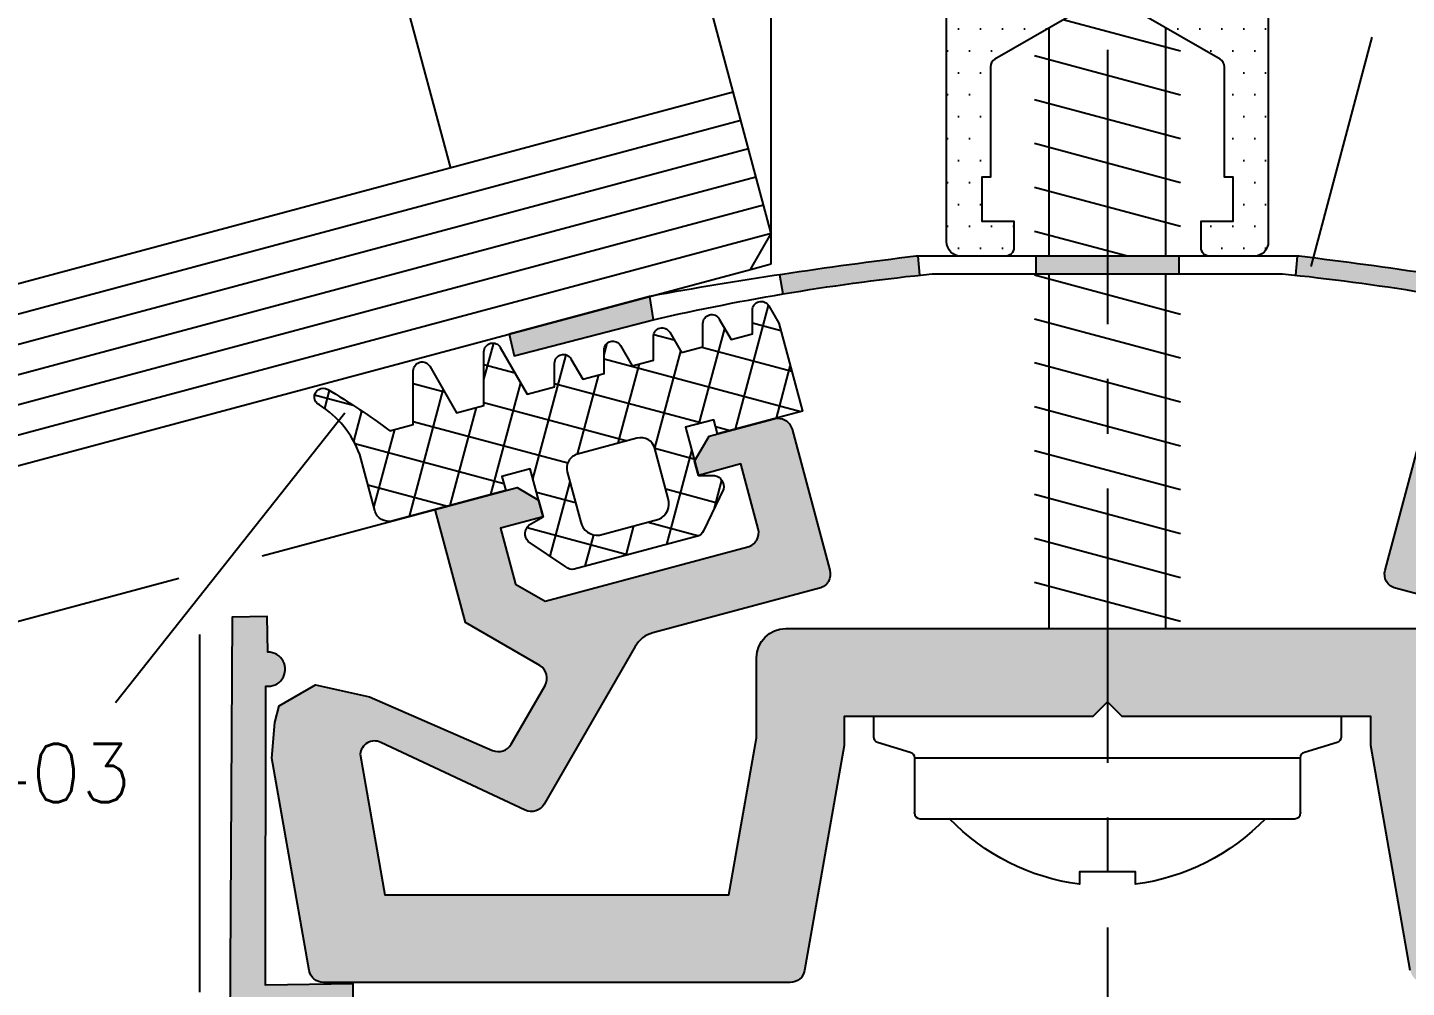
# Model space of a CAD drawing. Extents: x 0 to 4131, y -1600 to 527.
# Drawn here: x 973.3 to 1020.44, y 62.48 to 95.29 of the extents above; entities that cross this region are included whole.
import ezdxf

# ---------------------------------------------------------------- set-up
doc = ezdxf.new("R2010")
doc.units = 0
doc.header["$LTSCALE"] = 7.5
doc.header["$MEASUREMENT"] = 0
doc.linetypes.add('CENTER', pattern=[2, 1.25, -0.25, 0.25, -0.25])
doc.layers.get('DEFPOINTS').update_dxf_attribs({"linetype": 'CONTINUOUS'})
for name, color, linetype in [('ASSI', 1, 'CENTER'), ('FILL', 8, 'CONTINUOUS'), ('FINE', 7, 'CONTINUOUS'), ('GOMMA', 3, 'CONTINUOUS'), ('GROSSA', 4, 'CONTINUOUS'), ('QUOTE', 254, 'CONTINUOUS'), ('TESTO', 2, 'CONTINUOUS'), ('TRATTEGGI', 140, 'CONTINUOUS'), ('VETRO', 6, 'CONTINUOUS'), ('VITERIA', 40, 'CONTINUOUS')]:
    doc.layers.add(name, color=color, linetype=linetype)
doc.styles.get("Standard").update_dxf_attribs({"font": 'romans.shx'})
doc.dimstyles.new('SCALA_1-1$2', dxfattribs={"dimtxt": 2, "dimasz": 2.5, "dimexe": 1.5, "dimexo": 1.5, "dimgap": 1, "dimtad": 3, "dimdec": 0, "dimdsep": 46, "dimtxsty": 'Standard', "dimcen": 0, "dimclrt": 2, "dimaunit": 1, "dimadec": 0, "dimazin": 0, "dimtfac": 0.7, "dimtdec": 4, "dimtmove": 0, "dimatfit": 3, "dimfxl": 1, "dimtolj": 2, "dimarcsym": 0})

# ---------------------------------------------------------------- blocks, each defined once
blk = doc.blocks.new('*D94')
at = {"layer": 'DEFPOINTS', "color": 0, "transparency": 16777216}
for p in [(1033.205631989439, 78.8156762350797), (978.4696454186642, 76.46879658230766), (954.5293178661005, 70.05400514806142), (1065.904633645398, 70.05400514806146), (978.3303989548104, 16.59448348700123)]:
    blk.add_point(p, dxfattribs=at)
at = {"layer": 'QUOTE', "color": 0, "lineweight": -2, "transparency": 16777216}
for p, q in [((953.0804291266669, 69.66577658040762), (935.8889172494534, 65.05932485623799)), ((1067.353522384831, 69.66577658040767), (1084.545034262044, 65.05932485623826))]:
    blk.add_line(p, q, dxfattribs=at)
blk.add_arc((1010.216975755749, 84.97546810797391), 75.45006850769482, 196.8985536395465, 343.1014463604538, dxfattribs=at)
at = {"layer": 'QUOTE', "color": 0, "transparency": 16777216}
for points in [[(937.6241444048096, 62.92929580746767), (938.4253988525189, 63.15828435406009), (937.337805988887, 65.44755342389179)], [(1082.008552658979, 63.15828435406035), (1082.809807106688, 62.92929580746794), (1083.09614552261, 65.44755342389205)]]:
    blk.add_solid(points, dxfattribs=at)
at = {"layer": 'QUOTE', "color": 2, "transparency": 16777216, "insert": (1010.216975755749, 11.52539960027909), "char_height": 2, "attachment_point": 5}
blk.add_mtext('\\A2;150°', dxfattribs=at)

msp = doc.modelspace()

# ---------------------------------------------------------------- hatches: boundary and pattern name
at = {"layer": 'FILL'}
h = msp.add_hatch(dxfattribs=at)
h.set_pattern_fill('DOTS', color=2, scale=12, style=0)
h.set_pattern_definition([(0, (920, 0), (0.375, 0.75), [0, -0.75])])
edge = h.paths.add_edge_path()
edge.add_line((1004.716975755749, 87.9742948392539), (1004.716975755749, 114.1742948392537))
edge.add_arc((1005.016975755749, 114.1742948392536), 0.3000000000000682, 89.99999999997829, 179.9999999999783, ccw=False)
edge.add_line((1005.016975755749, 114.4742948392537), (1006.716975755749, 114.4742948392539))
edge.add_arc((1006.716975755749, 114.7742948392539), 0.2999999999999545, 270, 360)
edge.add_line((1007.016975755749, 114.7742948392539), (1007.016975755749, 115.6742948392537))
edge.add_line((1007.016975755749, 115.6742948392537), (1006.439330042218, 115.8290745417056))
edge.add_arc((1006.516975755749, 116.1188522895923), 0.3000000000000443, 130.0000000000059, 255.0000000000078, ccw=False)
edge.add_line((1006.324139472843, 116.348665622528), (1008.216975755749, 117.9369438493935))
edge.add_line((1008.216975755749, 117.9369438493935), (1008.216975755749, 121.8343763154213))
edge.add_line((1008.216975755749, 121.8343763154213), (1009.350950351964, 123.7984779305589))
edge.add_arc((1010.216975755749, 123.298477930559), 1.000000000000089, 30.000000000006025, 150.0000000000086, ccw=False)
edge.add_line((1011.083001159534, 123.7984779305592), (1012.216975755749, 121.8343763154213))
edge.add_line((1012.216975755749, 121.8343763154213), (1012.216975755749, 117.9369438493935))
edge.add_line((1012.216975755749, 117.9369438493935), (1014.109812038655, 116.348665622528))
edge.add_arc((1013.916975755749, 116.1188522895923), 0.3000000000000235, -75.00000000000779, 49.99999999999409, ccw=False)
edge.add_line((1013.99462146928, 115.8290745417056), (1013.416975755749, 115.6742948392537))
edge.add_line((1013.416975755749, 115.6742948392537), (1013.416975755749, 114.7742948392539))
edge.add_arc((1013.716975755749, 114.7742948392539), 0.2999999999999545, 180, 270)
edge.add_line((1013.716975755749, 114.4742948392539), (1015.416975755749, 114.4742948392537))
edge.add_arc((1015.416975755749, 114.1742948392537), 0.2999999999999545, 0, 90, ccw=False)
edge.add_line((1015.716975755749, 114.1742948392537), (1015.716975755749, 87.9742948392539))
edge.add_arc((1015.216975755749, 87.97429483925389), 0.5, -90, 1.5916157281026244e-12, ccw=False)
edge.add_line((1015.216975755749, 87.4742948392539), (1013.716975755749, 87.4742948392539))
edge.add_arc((1013.716975755749, 87.77429483925384), 0.2999999999999403, 179.9999999999973, 270, ccw=False)
edge.add_line((1013.416975755749, 87.77429483925386), (1013.416975755749, 88.67429483925372))
edge.add_line((1013.416975755749, 88.67429483925372), (1014.516975755749, 88.67429483925372))
edge.add_line((1014.516975755749, 88.67429483925372), (1014.516975755749, 90.17429483925372))
edge.add_line((1014.516975755749, 90.17429483925372), (1014.216975755749, 90.17429483925372))
edge.add_line((1014.216975755749, 90.17429483925372), (1014.216975755749, 93.95467959698323))
edge.add_arc((1013.916975755749, 93.95467959698321), 0.3000000000001251, 2.71407332818107e-12, 60.00000000000713)
edge.add_line((1014.066975755749, 94.21448721811868), (1010.216975755749, 96.43728575449865))
edge.add_line((1010.216975755749, 96.43728575449865), (1006.366975755749, 94.21448721811845))
edge.add_arc((1006.516975755749, 93.95467959698318), 0.3000000000000173, 120.0000000000307, 180.0000000000353)
edge.add_line((1006.216975755749, 93.954679596983), (1006.216975755749, 90.17429483925372))
edge.add_line((1006.216975755749, 90.17429483925372), (1005.916975755749, 90.17429483925372))
edge.add_line((1005.916975755749, 90.17429483925372), (1005.916975755749, 88.67429483925372))
edge.add_line((1005.916975755749, 88.67429483925372), (1007.016975755749, 88.67429483925372))
edge.add_line((1007.016975755749, 88.67429483925372), (1007.016975755749, 87.77429483925386))
edge.add_arc((1006.716975755749, 87.77429483925384), 0.2999999999999545, -90, 2.6716406864579767e-12, ccw=False)
edge.add_line((1006.716975755749, 87.4742948392539), (1005.216975755749, 87.4742948392539))
edge.add_arc((1005.216975755749, 87.97429483925389), 0.4999999999999858, 179.9999999999984, 270, ccw=False)
edge = h.paths.add_edge_path(flags=16)
edge.add_line((1008.216975755749, 116.4369438493935), (1008.216975755749, 113.9742948392537))
edge.add_arc((1007.216975755749, 113.9742948392537), 1, -90, 0, ccw=False)
edge.add_line((1007.216975755749, 112.9742948392537), (1006.516975755749, 112.9742948392537))
edge.add_arc((1006.516975755749, 112.6742948392536), 0.3000000000000682, 89.99999999997829, 179.9999999999783)
edge.add_line((1006.216975755749, 112.6742948392537), (1006.216975755749, 108.3795507275796))
edge.add_arc((1006.716975755749, 108.3795507275796), 0.4999999999999432, 180.0000000000098, 300.0000000000111)
edge.add_line((1006.966975755749, 107.9465380256875), (1009.466975755749, 109.3899136986614))
edge.add_arc((1010.216975755749, 108.0908755929846), 1.500000000000049, 60.00000000000108, 119.99999999999889, ccw=False)
edge.add_line((1010.966975755749, 109.3899136986614), (1013.466975755749, 107.9465380256875))
edge.add_arc((1013.716975755749, 108.3795507275796), 0.4999999999999464, 239.9999999999889, 359.9999999999902)
edge.add_line((1014.216975755749, 108.3795507275796), (1014.216975755749, 112.6742948392537))
edge.add_arc((1013.916975755749, 112.6742948392537), 0.2999999999999545, 0, 90)
edge.add_line((1013.916975755749, 112.9742948392537), (1013.216975755749, 112.9742948392537))
edge.add_arc((1013.216975755749, 113.9742948392537), 1.000000000000028, 180.0000000000016, 269.99999999999676, ccw=False)
edge.add_line((1012.216975755749, 113.9742948392537), (1012.216975755749, 116.4369438493935))
edge.add_line((1012.216975755749, 116.4369438493935), (1011.716975755749, 116.9369438493935))
edge.add_line((1011.716975755749, 116.9369438493935), (1011.716975755749, 121.7004017192056))
edge.add_line((1011.716975755749, 121.7004017192056), (1010.649988457641, 123.5484779305592))
edge.add_arc((1010.216975755749, 123.298477930559), 0.5000000000000557, 30.00000000001323, 150.0000000000158)
edge.add_line((1009.783963053857, 123.5484779305589), (1008.716975755749, 121.7004017192056))
edge.add_line((1008.716975755749, 121.7004017192056), (1008.716975755749, 116.9369438493935))
edge.add_line((1008.716975755749, 116.9369438493935), (1008.216975755749, 116.4369438493935))
edge = h.paths.add_edge_path(flags=16)
edge.add_arc((1006.716975755749, 96.37955072757964), 0.4999999999999432, 180.0000000000098, 300.0000000000111)
edge.add_line((1006.966975755749, 95.94653802568752), (1009.466975755749, 97.38991369866159))
edge.add_arc((1010.216975755749, 96.0908755929849), 1.500000000000025, 60.000000000000625, 119.9999999999994, ccw=False)
edge.add_line((1010.966975755749, 97.38991369866159), (1013.466975755749, 95.94653802568752))
edge.add_arc((1013.716975755749, 96.37955072757975), 0.5000000000000164, 240.0000000000011, 360.0000000000032)
edge.add_line((1014.216975755749, 96.37955072757978), (1014.216975755749, 105.9546795969832))
edge.add_arc((1013.916975755749, 105.9546795969834), 0.3000000000000114, 359.9999999999648, 419.9999999999692)
edge.add_line((1014.066975755749, 106.2144872181187), (1010.216975755749, 108.4372857544986))
edge.add_line((1010.216975755749, 108.4372857544986), (1006.366975755749, 106.2144872181184))
edge.add_arc((1006.516975755749, 105.9546795969831), 0.299999999999949, 119.9999999999755, 179.9999999999756)
edge.add_line((1006.216975755749, 105.9546795969832), (1006.216975755749, 96.37955072757956))
h = msp.add_hatch(color=256, dxfattribs=at)
h.paths.add_polyline_path([(994.5651373694427, 86.10344473876216), (989.7650034404251, 84.80802092080346), (989.9349619885629, 84.07679158269043), (994.6841354875728, 85.30536678962982)])
h.paths.add_polyline_path([(1003.792936772775, 86.82913378259518), (1003.729847562279, 87.47429483925389), (1003.666994240986, 87.47429483925389, 0.007602838060174117), (999.0062245003014, 86.84155046915552), (999.1139003103885, 86.18553787206243, -0.01519609383205791)])
h.paths.add_polyline_path([(1008.216975755749, 87.47429483925387), (1007.773525506614, 87.47429483925387), (1007.773525506614, 86.87429483925386), (1008.216975755749, 86.87429483925385)])
h.paths.add_polyline_path([(1010.216975755749, 87.47429483925389), (1008.216975755749, 87.47429483925387), (1008.216975755749, 86.87429483925385), (1010.216975755749, 86.87429483925386)])
h.paths.add_polyline_path([(1012.216975755749, 87.1212816029025), (1010.899512421941, 87.47429483925389), (1010.216975755749, 87.47429483925389), (1010.216975755749, 86.87429483925386), (1012.216975755749, 86.87429483925386)])
h.paths.add_polyline_path([(1012.216975755749, 87.47429483925387), (1010.899512421941, 87.47429483925386), (1012.216975755749, 87.1212816029025)], flags=17)
h.paths.add_polyline_path([(1012.660426004884, 87.47429483925387), (1012.216975755749, 87.47429483925386), (1012.216975755749, 87.12128160290249), (1012.660426004884, 87.00245946676343)])
h.paths.add_polyline_path([(1012.660426004884, 87.00245946676345), (1012.216975755749, 87.12128160290249), (1012.216975755749, 86.87429483925385), (1012.660426004884, 86.87429483925384)])
h.paths.add_polyline_path([(1016.766957270512, 87.47429483925389), (1016.704103949219, 87.47429483925389), (1016.641014738723, 86.82913378259518, -0.0151960938320579), (1021.320051201109, 86.18553787206244), (1021.427727011197, 86.84155046915552, 0.007602838060174117)])
h.paths.add_polyline_path([(1025.868814142055, 86.10344473876216), (1025.749816023925, 85.30536678962982), (1030.498989522935, 84.07679158269043), (1030.668948071073, 84.80802092080346)])
h = msp.add_hatch(dxfattribs=at)
h.set_pattern_fill('ANSI37', color=137, scale=10, angle=210, style=0)
h.set_pattern_definition([(255, (920, 0), (1.207407282861335, -0.3235238063781509), []), (345, (920, 0), (0.3235238063781509, 1.207407282861335), [])])
edge = h.paths.add_edge_path(flags=16)
edge.add_arc((992.2327238103215, 80.23024242129088), 0.4999999999999805, 104.9999999999984, 194.9999999999984)
edge.add_line((991.7497608971771, 80.10083289873964), (992.2081632973316, 78.3900518510518))
edge.add_arc((992.7851762480948, 78.53063073866633), 0.5938908729652703, 193.6923415076149, 275.9188006769161)
edge.add_line((992.8464176375376, 77.9399058778296), (994.8748618727446, 78.4834258725449))
edge.add_arc((994.6325360413468, 79.02562930339789), 0.5938908729652405, 294.0811993230872, 376.3076584923892)
edge.add_line((995.2025333588276, 79.1923908908696), (994.7441309586732, 80.90317193855745))
edge.add_arc((994.2611680455286, 80.7737624160062), 0.4999999999999805, 14.99999999999844, 104.9999999999984)
edge.add_line((994.1317585229774, 81.25672532915073), (992.1033142877703, 80.7132053344354))
edge = h.paths.add_edge_path()
edge.add_line((998.9797290223374, 85.18696195133461), (999.7853552788565, 82.18032383009415))
edge.add_line((999.7853552788565, 82.18032383009415), (996.8875777999895, 81.40386669478642))
edge.add_line((996.8875777999895, 81.40386669478642), (996.7581682774381, 81.88682960793119))
edge.add_line((996.758168277438, 81.88682960793119), (995.7922424511489, 81.62801056282868))
edge.add_line((995.7922424511489, 81.62801056282868), (996.2322348278233, 79.98593665813718))
edge.add_line((996.2322348278233, 79.98593665813718), (996.7784938667371, 79.98593665813718))
edge.add_arc((996.6974504657824, 79.58982014425874), 0.4043220565409694, -11.140568231912596, 78.4371524285566, ccw=False)
edge.add_line((997.0941535191342, 79.51169836197766), (996.4014556535269, 78.09401259268444))
edge.add_arc((996.1192086787279, 78.19568188606638), 0.3000000000000673, 285.0000000000106, 340.19027314427075, ccw=False)
edge.add_line((996.1968543922587, 77.90590413817961), (991.9890565892545, 76.77842811495111))
edge.add_arc((991.9114108757234, 77.06820586283798), 0.3000000000001882, 225.0000000000192, 285.0000000000214, ccw=False)
edge.add_line((991.6992788413675, 76.85607382848181), (990.4103184486412, 77.72077015249627))
edge.add_arc((990.7148124794621, 77.98677712721656), 0.4043220565408439, 131.5628475714578, 221.1405682319262, ccw=False)
edge.add_line((990.4465685784869, 78.28930239061629), (990.9196427832333, 78.5624319100734))
edge.add_line((990.9196427832333, 78.5624319100734), (990.4796504065591, 80.2045058147647))
edge.add_line((990.4796504065591, 80.2045058147647), (989.51372458027, 79.94568676966213))
edge.add_line((989.51372458027, 79.94568676966213), (989.6431341028213, 79.46272385651764))
edge.add_line((989.6431341028213, 79.46272385651764), (985.779430797665, 78.42744767610756))
edge.add_arc((985.6500212751138, 78.91041058925211), 0.5000000000000152, 195.0000000000007, 285.00000000000074, ccw=False)
edge.add_line((985.1670583619692, 78.78100106670084), (984.6531935763369, 80.69877055490096))
edge.add_arc((981.4777106885875, 79.52461537837934), 3.385606585080736, 20.29219703358661, 57.8649807657656)
edge.add_arc((983.4016122435393, 82.66514336509698), 0.3000000000000299, 58.10219254939278, 245.78628162653848, ccw=False)
edge.add_arc((971.7069936732348, 62.85398982953141), 23.30526370252813, 53.163780863121474, 59.42914105308131, ccw=False)
edge.add_line((985.6791903963252, 81.50641688274987), (986.484610686148, 81.72222859897545))
edge.add_line((986.484610686148, 81.72222859897545), (986.484610686148, 83.56258286340193))
edge.add_arc((986.7846106861481, 83.56258286340196), 0.2999999999999687, 29.999999999992383, 180.0000000000054, ccw=False)
edge.add_line((987.0444183072834, 83.7125828634019), (987.9645954394966, 82.11878931844558))
edge.add_line((987.9645954394966, 82.11878931844558), (988.8994252518708, 82.36927621173177))
edge.add_line((988.8994252518708, 82.36927621173177), (988.8994252518708, 84.20963047615828))
edge.add_arc((989.1994252518708, 84.20963047615831), 0.2999999999999687, 29.999999999992383, 180.0000000000054, ccw=False)
edge.add_line((989.4592328730062, 84.35963047615826), (990.3794100052194, 82.76583693120196))
edge.add_line((990.3794100052194, 82.76583693120196), (991.3142398175935, 83.01632382448804))
edge.add_line((991.3142398175934, 83.01632382448804), (991.3142398175934, 83.82140190850453))
edge.add_arc((991.6142398175934, 83.8214019085045), 0.3000000000000114, 29.999999999980787, 179.9999999999946, ccw=False)
edge.add_line((991.8740474387288, 83.97140190850442), (992.276586480737, 83.27418383571617))
edge.add_line((992.276586480737, 83.27418383571617), (993.0046100135992, 83.46925715341746))
edge.add_line((993.0046100135992, 83.46925715341746), (993.0046100135992, 84.27433523743395))
edge.add_arc((993.3046100135992, 84.27433523743396), 0.300000000000054, 29.999999999991303, 180.0000000000027, ccw=False)
edge.add_line((993.5644176347347, 84.42433523743395), (993.9669566767429, 83.72711716464562))
edge.add_line((993.9669566767429, 83.72711716464562), (994.6949802096053, 83.92219048234688))
edge.add_line((994.6949802096053, 83.92219048234688), (994.6949802096051, 84.72726856636334))
edge.add_arc((994.9949802096052, 84.7272685663633), 0.3000000000001108, 29.999999999983515, 179.9999999999946, ccw=False)
edge.add_line((995.2547878307406, 84.87726856636328), (995.6573268727489, 84.18005049357498))
edge.add_line((995.6573268727489, 84.18005049357498), (996.3853504056112, 84.37512381127632))
edge.add_line((996.3853504056111, 84.37512381127632), (996.3853504056109, 85.18020189529273))
edge.add_arc((996.685350405611, 85.1802018952927), 0.3000000000001108, 29.999999999988177, 179.9999999999946, ccw=False)
edge.add_line((996.9451580267464, 85.3302018952927), (997.3476970687545, 84.6329838225044))
edge.add_line((997.3476970687545, 84.6329838225044), (998.0757206016168, 84.82805714020574))
edge.add_line((998.0757206016169, 84.82805714020574), (998.0757206016169, 85.63313522422212))
edge.add_arc((998.3757206016169, 85.63313522422213), 0.300000000000054, 29.999999999991303, 180.0000000000027, ccw=False)
edge.add_line((998.6355282227523, 85.78313522422212), (998.9797290223376, 85.18696195133461))
h = msp.add_hatch(color=253, dxfattribs=at)
edge = h.paths.add_edge_path()
edge.add_line((981.6428794820806, 70.31616981733893), (981.749821942469, 71.53852773296478))
edge.add_line((981.749821942469, 71.53852773296478), (981.9031770413067, 72.11085675342645))
edge.add_line((981.9031770413067, 72.11085675342645), (983.1370847162336, 72.82325368170083))
edge.add_line((983.1370847162336, 72.82325368170083), (984.991004528445, 72.41221966055815))
edge.add_line((984.991004528445, 72.41221966055815), (989.1964155432139, 70.58311021464377))
edge.add_arc((989.3958400209914, 71.0416185326306), 0.4999999999999025, 246.4937591680095, 330.0000000000083)
edge.add_line((989.8288527228835, 70.79161853263071), (990.9890247661808, 72.80109545714245))
edge.add_arc((990.5560120642887, 73.05109545714248), 0.4999999999999322, 329.9999999999917, 419.9999999999918)
edge.add_line((990.8060120642887, 73.4841081590346), (988.263595702469, 74.95197292992327))
edge.add_line((988.263595702469, 74.95197292992327), (987.2283195220589, 78.8156762350797))
edge.add_line((987.2283195220589, 78.8156762350797), (990.0295044182972, 79.56625146587706))
edge.add_line((990.0295044182972, 79.56625146587706), (990.764351341132, 79.14198739716508))
edge.add_line((990.7643513411319, 79.14198739716508), (990.9196427681934, 78.56243190139165))
edge.add_line((990.9196427681935, 78.56243190139165), (989.47075402876, 78.17420333373784))
edge.add_line((989.47075402876, 78.17420333373784), (989.9810346376833, 76.26981017511919))
edge.add_line((989.9810346376833, 76.26981017511919), (990.9956465100378, 75.6840237374922))
edge.add_line((990.9956465100377, 75.6840237374922), (997.9228539653594, 77.54016338094851))
edge.add_arc((997.7934444428082, 78.02312629409309), 0.5000000000000353, 284.9999999999967, 374.9999999999998)
edge.add_line((998.2764073559529, 78.15253581664436), (997.681123552217, 80.37416521710931))
edge.add_line((997.6811235522168, 80.37416521710931), (996.2322348127834, 79.9859366494555))
edge.add_line((996.2322348127834, 79.9859366494555), (996.1028252902322, 80.46889956260031))
edge.add_line((996.1028252902322, 80.46889956260031), (996.5978000370625, 81.3262209725739))
edge.add_line((996.5978000370625, 81.3262209725739), (998.8194294257462, 81.92150478245864))
edge.add_arc((998.9488389499242, 81.43854186974995), 0.4999999999999978, 15.00000009165808, 105.0000001929698, ccw=False)
edge.add_line((999.4318018628617, 81.56795139307383), (1000.72589709954, 76.73832225566343))
edge.add_arc((1000.242934186591, 76.60891273238015), 0.4999999999999512, -74.99999999999562, 15.000000086844523, ccw=False)
edge.add_line((1000.372343709143, 76.12594981923567), (994.6748263597607, 74.5993046462142))
edge.add_arc((994.9336454048633, 73.63337881992535), 0.9999999999998128, 105.0000000000108, 150.0000000000105)
edge.add_line((994.0676200010789, 74.1333788199251), (990.9558268889334, 68.74359504704663))
edge.add_arc((990.5228141870411, 68.99359504704648), 0.5000000000000069, 244.85237876420211, 330.00000000001927, ccw=False)
edge.add_line((990.310338218414, 68.54098709002852), (985.3764597076645, 70.85718723500159))
edge.add_arc((985.1639837390371, 70.40457927798374), 0.4999999999999793, 64.85237876418037, 175)
edge.add_line((984.6658863899913, 70.44815714935757), (985.5125231930194, 65.64664124052416))
edge.add_line((985.5125231930194, 65.64664124052416), (997.2714283184785, 65.64664124052416))
edge.add_line((997.2714283184785, 65.64664124052416), (998.216975755749, 71.00910723110229))
edge.add_line((998.216975755749, 71.00910723110229), (998.216975755749, 73.74664124052453))
edge.add_arc((999.216975755749, 73.74664124052451), 1.000000000000014, 90.0000000000008, 179.9999999999992, ccw=False)
edge.add_line((999.216975755749, 74.74664124052453), (1010.216975755749, 74.74664124052498))
edge.add_line((1010.216975755749, 74.74664124052498), (1021.216975755749, 74.74664124052453))
edge.add_arc((1021.216975755749, 73.74664124052451), 1.000000000000014, 7.958078640513122e-13, 89.9999999999992, ccw=False)
edge.add_line((1022.216975755749, 73.74664124052453), (1022.216975755749, 71.00910723110229))
edge.add_line((1022.216975755749, 71.00910723110229), (1023.16252319302, 65.64664124052416))
edge.add_line((1023.16252319302, 65.64664124052416), (1034.921428318479, 65.64664124052416))
edge.add_line((1034.921428318479, 65.64664124052416), (1035.768065121507, 70.44815714935757))
edge.add_arc((1035.269967772461, 70.40457927798374), 0.4999999999999767, 5.000000000000028, 115.1476212358196)
edge.add_line((1035.057491803833, 70.85718723500159), (1030.123613293084, 68.54098709002852))
edge.add_arc((1029.911137324457, 68.99359504704648), 0.5000000000000158, 209.9999999999807, 295.1476212357979, ccw=False)
edge.add_line((1029.478124622565, 68.74359504704663), (1026.366331510419, 74.1333788199251))
edge.add_arc((1025.500306106635, 73.63337881992535), 0.9999999999998065, 29.99999999998948, 74.99999999998919)
edge.add_line((1025.759125151737, 74.5993046462142), (1020.061607802355, 76.12594981923567))
edge.add_arc((1020.191017324907, 76.60891273238015), 0.4999999999999503, 164.9999999131554, 254.9999999999956, ccw=False)
edge.add_line((1019.708054411958, 76.73832225566343), (1021.002149648636, 81.56795139307383))
edge.add_arc((1021.485112561574, 81.43854186974995), 0.4999999999999959, 74.99999980703018, 164.9999999083419, ccw=False)
edge.add_line((1021.614522085752, 81.92150478245864), (1023.836151474436, 81.3262209725739))
edge.add_line((1023.836151474435, 81.3262209725739), (1024.331126221266, 80.46889956260031))
edge.add_line((1024.331126221266, 80.46889956260031), (1024.201716698715, 79.9859366494555))
edge.add_line((1024.201716698715, 79.9859366494555), (1022.752827959281, 80.37416521710931))
edge.add_line((1022.752827959281, 80.37416521710931), (1022.157544155545, 78.15253581664436))
edge.add_arc((1022.64050706869, 78.02312629409309), 0.5000000000000426, 165.0000000000001, 255.0000000000033)
edge.add_line((1022.511097546138, 77.54016338094851), (1029.43830500146, 75.6840237374922))
edge.add_line((1029.43830500146, 75.6840237374922), (1030.452916873815, 76.26981017511919))
edge.add_line((1030.452916873815, 76.26981017511919), (1030.963197482738, 78.17420333373784))
edge.add_line((1030.963197482738, 78.17420333373784), (1029.514308743304, 78.56243190139165))
edge.add_line((1029.514308743304, 78.56243190139165), (1029.669600170366, 79.14198739716508))
edge.add_line((1029.669600170366, 79.14198739716508), (1030.404447093201, 79.56625146587706))
edge.add_line((1030.404447093201, 79.56625146587706), (1033.205631989439, 78.8156762350797))
edge.add_line((1033.205631989439, 78.8156762350797), (1032.170355809029, 74.95197292992327))
edge.add_line((1032.170355809029, 74.95197292992327), (1029.627939447209, 73.4841081590346))
edge.add_arc((1029.877939447209, 73.05109545714248), 0.4999999999999322, 120.0000000000082, 210.0000000000083)
edge.add_line((1029.444926745317, 72.80109545714245), (1030.605098788614, 70.79161853263071))
edge.add_arc((1031.038111490507, 71.0416185326306), 0.499999999999898, 209.9999999999917, 293.5062408319905)
edge.add_line((1031.237535968284, 70.58311021464377), (1035.442946983053, 72.41221966055815))
edge.add_line((1035.442946983053, 72.41221966055815), (1037.296866795264, 72.82325368170083))
edge.add_line((1037.296866795264, 72.82325368170083), (1038.530774470191, 72.11085675342645))
edge.add_line((1038.530774470191, 72.11085675342645), (1038.684129569029, 71.53852773296478))
edge.add_line((1038.684129569029, 71.53852773296478), (1038.791072029417, 70.31616981733887))
edge.add_line((1038.791072029417, 70.31616981733887), (1037.511581272928, 63.05981715169066))
edge.add_arc((1037.019177396422, 63.14664124052412), 0.4999999999999558, 270.0000000000016, 349.9999999999998, ccw=False)
edge.add_line((1037.019177396422, 62.64664124052417), (1021.064774115076, 62.64664124052417))
edge.add_arc((1021.064774115076, 63.14664124052432), 0.5000000000001492, 189.9999999999931, 269.99999999998863, ccw=False)
edge.add_line((1020.57237023857, 63.05981715169089), (1019.216975755749, 70.74664124052453))
edge.add_line((1019.216975755749, 70.74664124052453), (1019.216975755749, 71.74664124052453))
edge.add_line((1019.216975755749, 71.74664124052453), (1010.716975755749, 71.74664124052498))
edge.add_line((1010.716975755749, 71.74664124052498), (1010.216975755749, 72.24664124052498))
edge.add_line((1010.216975755749, 72.24664124052498), (1009.716975755749, 71.74664124052498))
edge.add_line((1009.716975755749, 71.74664124052498), (1001.216975755749, 71.74664124052453))
edge.add_line((1001.216975755749, 71.74664124052453), (1001.216975755749, 70.74664124052453))
edge.add_line((1001.216975755749, 70.74664124052453), (999.8615812729279, 63.05981715169089))
edge.add_arc((999.3691773964216, 63.14664124052432), 0.5000000000001468, 270.00000000001137, 350.00000000000693, ccw=False)
edge.add_line((999.3691773964217, 62.64664124052417), (983.4147741150762, 62.64664124052417))
edge.add_arc((983.4147741150762, 63.14664124052412), 0.4999999999999503, 190.0000000000003, 269.99999999999835, ccw=False)
edge.add_line((982.9223702385701, 63.05981715169066), (981.6428794820806, 70.31616981733893))
h = msp.add_hatch(color=253, dxfattribs=at)
edge = h.paths.add_edge_path()
edge.add_line((981.4255762568872, 61.35572112425763), (984.4257695806181, 61.40466377648529))
edge.add_line((984.4257695806181, 61.40466377648529), (984.4300439582953, 62.60489316613127))
edge.add_line((984.4300439582953, 62.60489316613127), (981.4298506345643, 62.55595051390362))
edge.add_line((981.4298506345643, 62.55595051390362), (981.44639208731, 72.78066316731571))
edge.add_arc((981.5214833652188, 73.35888228297975), 0.5830746485119124, 262.6006113164188, 450.9345926734173)
edge.add_line((981.5119728369729, 73.94187936323812), (981.4921235724607, 75.15864282332114))
edge.add_line((981.4921235724607, 75.15864282332114), (980.2922832122333, 75.139069628149))
edge.add_line((980.2922832122333, 75.139069628149), (980.1861199487852, 57.16635990312745))
edge.add_arc((982.1860850580568, 57.15454627980453), 2.000000000000036, 179.6615626533633, 269.9999999999994)
edge.add_line((982.1860850580568, 55.1545462798045), (1038.193619866527, 55.1545462798045))
edge.add_arc((1038.193619866526, 57.15454627980453), 2.000000000000036, 270.0000000000004, 360.3384373466367)
edge.add_line((1040.193584975798, 57.16635990312745), (1040.08742171235, 75.139069628149))
edge.add_line((1040.08742171235, 75.139069628149), (1038.887581352123, 75.15864282332114))
edge.add_line((1038.887581352123, 75.15864282332114), (1038.86773208761, 73.94187936323812))
edge.add_arc((1038.858221559365, 73.35888228297975), 0.5830746485119179, 89.06540732658269, 277.3993886835812)
edge.add_line((1038.933312837273, 72.78066316731571), (1038.949854290019, 62.55595051390362))
edge.add_line((1038.949854290019, 62.55595051390362), (1035.949660966288, 62.60489316613127))
edge.add_line((1035.949660966288, 62.60489316613127), (1035.953935343965, 61.40466377648529))
edge.add_line((1035.953935343965, 61.40466377648529), (1038.954128667696, 61.35572112425763))
edge.add_line((1038.954128667696, 61.35572112425763), (1038.98985246229, 56.9045462798045))
edge.add_arc((1038.239852462291, 56.90454627980706), 0.7499999999993463, 207.8181392847952, 359.9999999998046, ccw=False)
edge.add_line((1037.576527504221, 56.55454627980573), (982.8031774203621, 56.5545462798005))
edge.add_arc((982.1398524622931, 56.90454627980444), 0.749999999999993, 179.9999999999957, 332.18186071500503, ccw=False)
edge.add_line((981.3898524622931, 56.9045462798045), (981.4255762568872, 61.35572112425763))

# ---------------------------------------------------------------- linework, layer by layer
at = {"layer": 'ASSI'}
msp.add_line((1010.216975755749, 244.5327837455699), (1010.216975755749, 52.04021643056399), dxfattribs=at)
at = {"layer": 'FINE'}
for p, q in [((998.716975755749, 87.21592647134361), (998.716975755749, 123.4505927856962)), ((998.0098689676408, 87.02645777850745), (998.716975755749, 87.21592647134361)), ((1003.729847562279, 87.4742948392539), (1003.792936772775, 86.82913378259519)), ((1007.773525506614, 87.4742948392539), (1007.773525506614, 86.87429483925388)), ((1012.660426004884, 87.4742948392539), (1012.660426004884, 86.87429483925388)), ((1012.660426004884, 87.4742948392539), (1012.660426004884, 86.87429483925388)), ((1016.704103949219, 87.4742948392539), (1016.641014738723, 86.82913378259519)), ((999.0062245003014, 86.84155046915546), (999.1139003103885, 86.18553787206247)), ((994.5651373694427, 86.10344473876222), (994.6841354875728, 85.30536678962983)), ((989.7650034404251, 84.80802092080344), (989.9359831450744, 84.07239816083484)), ((981.3149311323903, 77.2311885915364), (987.2283195220589, 78.8156762350797)), ((954.5293178661005, 70.05400514806142), (978.4696454186642, 76.46879658230766)), ((979.1861199487852, 62.31240201272101), (979.1861199487852, 74.54364340987904))]:
    msp.add_line(p, q, dxfattribs=at)
msp.add_lwpolyline([(1010.216975755749, 86.87429483925385), (1016.206187755054, 86.87429483925385, -0.03114084825746722), (1025.749816023925, 85.30536678962983), (1030.498989522935, 84.07679158269045), (1030.668948071073, 84.80802092080344), (1025.868814142055, 86.10344473876218, 0.01488072692159664), (1016.766957270512, 87.47429483925389), (1010.216975755749, 87.47429483925389), (1003.666994240986, 87.47429483925389, 0.01488072692159664), (994.5651373694428, 86.10344473876218), (989.7650034404251, 84.80802092080344), (989.9349619885629, 84.07679158269045), (994.6841354875728, 85.30536678962983, -0.03114084825746722), (1004.227763756444, 86.87429483925385)], format="xyb", close=True, dxfattribs=at)
at = {"layer": 'GOMMA'}
msp.add_lwpolyline([(1015.716975755749, 114.1742948392537), (1015.716975755749, 87.9742948392539, -0.4142135623731117), (1015.216975755749, 87.4742948392539), (1013.716975755749, 87.4742948392539, -0.414213562373123), (1013.416975755749, 87.77429483925386), (1013.416975755749, 88.67429483925372), (1014.516975755749, 88.67429483925372), (1014.516975755749, 90.17429483925372), (1014.216975755749, 90.17429483925372), (1014.216975755749, 93.95467959698323, 0.2679491924311301), (1014.066975755749, 94.21448721811868), (1010.216975755749, 96.43728575449865), (1006.366975755749, 94.21448721811845, 0.26794919243113), (1006.216975755749, 93.954679596983), (1006.216975755749, 90.17429483925372), (1005.916975755749, 90.17429483925372), (1005.916975755749, 88.67429483925372), (1007.016975755749, 88.67429483925372), (1007.016975755749, 87.77429483925386, -0.414213562373123), (1006.716975755749, 87.4742948392539), (1005.216975755749, 87.4742948392539, -0.4142135623731117), (1004.716975755749, 87.9742948392539), (1004.716975755749, 114.1742948392537, -0.4142135623730951)], format="xyb", dxfattribs=at)
for points in [[(998.9797290223374, 85.18696195133461), (999.7853552788565, 82.18032383009415), (996.8875777999895, 81.40386669478642), (996.758168277438, 81.88682960793119), (995.7922424511489, 81.62801056282868), (996.2322348278233, 79.98593665813718), (996.7784938667371, 79.98593665813718, -0.4120565348848838), (997.0941535191342, 79.51169836197766), (996.4014556535269, 78.09401259268444, -0.2455785569891666), (996.1968543922587, 77.90590413817961), (991.9890565892543, 76.77842811495111, -0.2679491924311319), (991.6992788413675, 76.85607382848181), (990.4103184486412, 77.72077015249627, -0.4120565348848713), (990.4465685784869, 78.28930239061629), (990.9196427832333, 78.5624319100734), (990.4796504065591, 80.2045058147647), (989.51372458027, 79.94568676966213), (989.6431341028213, 79.46272385651764), (985.7794307976651, 78.42744767610756, -0.4142135623730951), (985.1670583619692, 78.78100106670084), (984.6531935763369, 80.69877055490096, 0.1654269208915609), (983.2785698200219, 82.3915367825465, -1.069409511220921), (983.5601339975076, 82.91984093775685, -0.02734460341434418), (985.6791903963252, 81.50641688274987), (986.484610686148, 81.72222859897545), (986.484610686148, 83.56258286340193, -0.7673269879790295), (987.0444183072834, 83.7125828634019), (987.9645954394966, 82.11878931844558), (988.8994252518708, 82.36927621173177), (988.8994252518708, 84.20963047615828, -0.7673269879790295), (989.4592328730062, 84.35963047615826), (990.3794100052194, 82.76583693120196), (991.3142398175934, 83.01632382448804), (991.3142398175934, 83.82140190850453, -0.7673269879790295), (991.8740474387288, 83.97140190850442), (992.276586480737, 83.27418383571617), (993.0046100135992, 83.46925715341746), (993.0046100135992, 84.27433523743395, -0.7673269879790295), (993.5644176347347, 84.42433523743395), (993.9669566767429, 83.72711716464562), (994.6949802096053, 83.92219048234688), (994.6949802096051, 84.72726856636334, -0.7673269879790295), (995.2547878307406, 84.87726856636328), (995.6573268727489, 84.18005049357498), (996.3853504056111, 84.37512381127632), (996.3853504056109, 85.18020189529273, -0.7673269879790295), (996.9451580267464, 85.3302018952927), (997.3476970687545, 84.6329838225044), (998.0757206016169, 84.82805714020574), (998.0757206016168, 85.63313522422212, -0.7673269879790295), (998.6355282227523, 85.78313522422212)], [(992.1033142877703, 80.7132053344354, 0.4142135623730965), (991.7497608971771, 80.10083289873964), (992.2081632973316, 78.3900518510518, 0.3750113389037734), (992.8464176375376, 77.9399058778296), (994.8748618727446, 78.4834258725449, 0.3750113389037745), (995.2025333588276, 79.1923908908696), (994.7441309586732, 80.90317193855745, 0.4142135623730951), (994.1317585229774, 81.25672532915073)]]:
    msp.add_lwpolyline(points, format="xyb", close=True, dxfattribs=at)
at = {"layer": 'GROSSA'}
for points in [[(1020.57237023857, 63.05981715169089), (1019.216975755749, 70.74664124052453), (1019.216975755749, 71.74664124052453), (1010.716975755749, 71.74664124052498), (1010.216975755749, 72.24664124052498), (1009.716975755749, 71.74664124052498), (1001.216975755749, 71.74664124052453), (1001.216975755749, 70.74664124052453), (999.8615812729279, 63.05981715169089, -0.3639702342661826), (999.3691773964217, 62.64664124052417), (983.4147741150762, 62.64664124052417, -0.3639702342661909), (982.9223702385701, 63.05981715169066), (981.6428794820806, 70.31616981733893), (981.749821942469, 71.53852773296478), (981.9031770413067, 72.11085675342645), (983.1370847162336, 72.82325368170083), (984.991004528445, 72.41221966055815), (989.196415543214, 70.58311021464377, 0.3813941841837392), (989.8288527228835, 70.79161853263071), (990.9890247661808, 72.80109545714245, 0.4142135623730951), (990.8060120642887, 73.4841081590346), (988.263595702469, 74.95197292992327), (987.2283195220589, 78.8156762350797), (990.0295044182972, 79.56625146587706), (990.7643513411319, 79.14198739716508), (990.9196427681935, 78.56243190139165), (989.47075402876, 78.17420333373784), (989.9810346376833, 76.26981017511919), (990.9956465100377, 75.6840237374922), (997.9228539653595, 77.54016338094851, 0.4142135623731067), (998.2764073559529, 78.15253581664436), (997.6811235522168, 80.37416521710931), (996.2322348127834, 79.9859366494555), (996.1028252902322, 80.46889956260031), (996.5978000370625, 81.3262209725739), (998.8194294257462, 81.92150478245864, -0.4142135628909975), (999.4318018628617, 81.56795139307383), (1000.72589709954, 76.73832225566343, -0.4142135628170185), (1000.372343709143, 76.12594981923567), (994.6748263597607, 74.5993046462142, 0.198912367379658), (994.0676200010789, 74.1333788199251), (990.9558268889334, 68.74359504704663, -0.3896204448890263), (990.310338218414, 68.54098709002852), (985.3764597076645, 70.85718723500159, 0.5213859942995251), (984.6658863899913, 70.44815714935757), (985.5125231930194, 65.64664124052416), (997.2714283184785, 65.64664124052416), (998.216975755749, 71.00910723110229), (998.216975755749, 73.74664124052453, -0.4142135623730867), (999.216975755749, 74.74664124052453), (1010.216975755749, 74.74664124052498), (1021.216975755749, 74.74664124052453, -0.4142135623730867)], [(1025.759125151737, 74.5993046462142), (1020.061607802355, 76.12594981923567, -0.4142135628170185), (1019.708054411958, 76.73832225566343), (1021.002149648636, 81.56795139307383, -0.4142135628909975)]]:
    msp.add_lwpolyline(points, format="xyb", dxfattribs=at)
msp.add_lwpolyline([(981.4255762568872, 61.35572112425763), (984.4257695806181, 61.40466377648529), (984.4300439582953, 62.60489316613127), (981.4298506345643, 62.55595051390362), (981.44639208731, 72.78066316731571, 1.075506706590483), (981.5119728369729, 73.94187936323812), (981.4921235724607, 75.15864282332114), (980.2922832122333, 75.139069628149), (980.1861199487852, 57.16635990312745, 0.4159446976628286), (982.1860850580568, 55.1545462798045), (1038.193619866527, 55.1545462798045, 0.4159446976628286), (1040.193584975798, 57.16635990312745), (1040.08742171235, 75.139069628149), (1038.887581352123, 75.15864282332114), (1038.86773208761, 73.94187936323812, 1.075506706590483), (1038.933312837273, 72.78066316731571), (1038.949854290019, 62.55595051390362), (1035.949660966288, 62.60489316613127), (1035.953935343965, 61.40466377648529), (1038.954128667696, 61.35572112425763), (1038.98985246229, 56.9045462798045, -0.7825643051266636), (1037.576527504221, 56.55454627980573), (982.8031774203621, 56.5545462798005, -0.7825643051266636), (981.3898524622931, 56.9045462798045)], format="xyb", close=True, dxfattribs=at)
at = {"layer": 'QUOTE'}
for p, q in [((1017.176830784138, 87.12979946457489), (1019.266982244358, 94.96213397002816)), ((976.2967213377268, 72.21551802849183), (984.1439842476053, 82.12239647081913))]:
    msp.add_line(p, q, dxfattribs=at)
at = {"layer": 'TRATTEGGI'}
for p, q in [((997.6816995753388, 92.11490596704363), (951.9047541189725, 79.84901040004647)), ((997.9405186204414, 91.1489801407547), (952.1635731640749, 78.88308457375732)), ((998.1993376655439, 90.18305431446555), (952.4223922091776, 77.91715874746832)), ((998.4581567106463, 89.21712848817657), (952.68121125428, 76.95123292117921)), ((998.716975755749, 88.25120266188742), (952.9400302993827, 75.98530709489008))]:
    msp.add_line(p, q, dxfattribs=at)
at = {"layer": 'VETRO'}
for p, q in [((987.7636222673458, 90.49264134230737), (984.6577937261155, 102.0837512577762)), ((997.4228805302364, 93.08083179333278), (951.6459350738699, 80.8149362263355))]:
    msp.add_line(p, q, dxfattribs=at)
msp.add_lwpolyline([(953.1988493444851, 75.0193812686011), (998.0098689745623, 87.02645779049597), (998.716975755749, 88.25120266188758), (993.0229567634934, 109.5015708402469), (991.7982118921018, 110.2086776214334), (946.9871922620245, 98.2016010995386)], dxfattribs=at)
at = {"layer": 'VITERIA'}
for p, q in [((1012.716975755749, 94.48730700668693), (1008.702594373937, 95.56295725605386)), ((1012.716975755749, 92.98730700668693), (1007.716975755749, 94.32705296884251)), ((1012.716975755749, 91.48730700668693), (1007.716975755749, 92.82705296884251)), ((1012.716975755749, 89.98730700668693), (1007.716975755749, 91.32705296884251)), ((1012.716975755749, 88.48730700668693), (1007.716975755749, 89.82705296884251)), ((1010.899512421941, 87.4742948392539), (1007.716975755749, 88.32705296884251)), ((1012.716975755749, 85.48730700668693), (1007.716975755749, 86.82705296884251)), ((1012.716975755749, 83.98730700668693), (1007.716975755749, 85.32705296884251)), ((1012.716975755749, 82.48730700668693), (1007.716975755749, 83.82705296884251)), ((1012.716975755749, 80.98730700668693), (1007.716975755749, 82.32705296884251)), ((1012.716975755749, 79.48730700668693), (1007.716975755749, 80.82705296884251)), ((1012.716975755749, 77.98730700668693), (1007.716975755749, 79.32705296884251)), ((1012.716975755749, 76.48730700668693), (1007.716975755749, 77.82705296884251)), ((1012.716975755749, 74.98730700668693), (1007.716975755749, 76.32705296884251)), ((1003.61697575575, 70.3323211967109), (1016.81697575575, 70.3323211967109))]:
    msp.add_line(p, q, dxfattribs=at)
for points in [[(1008.216975755749, 95.28258521611933), (1008.216975755749, 87.47429483925389)], [(1012.216975755749, 87.47429483925389), (1012.216975755749, 95.28258521611944)], [(1008.216975755749, 86.87429483925385), (1008.216975755749, 74.7466412405249)], [(1012.216975755749, 74.7466412405249), (1012.216975755749, 86.87429483925385)]]:
    msp.add_lwpolyline(points, dxfattribs=at)
for points in [[(1002.21697575575, 71.74664124052475), (1002.21697575575, 71.05100378180128, 0.3309619514747996), (1002.359337555672, 70.85948919256117), (1003.474613955828, 70.52383578595101, -0.3309619514747942), (1003.61697575575, 70.3323211967109), (1003.61697575575, 68.44664124052503, 0.414213562373095), (1003.81697575575, 68.24664124052498), (1010.21697575575, 68.24664124052498), (1016.61697575575, 68.24664124052498, 0.414213562373095), (1016.81697575575, 68.44664124052503), (1016.81697575575, 70.3323211967109, -0.3309619514747942), (1016.959337555672, 70.52383578595101), (1018.074613955828, 70.85948919256117, 0.3309619514747993), (1018.21697575575, 71.05100378180128), (1018.21697575575, 71.74664124052475)], [(1015.61697575575, 68.24664124052498, -0.170849270905298), (1011.176292656256, 66.00833700689128), (1011.176292656256, 66.42558702853518), (1009.257658855244, 66.42558702853495), (1009.257658855244, 66.00833700689151, -0.1708492709052982), (1004.81697575575, 68.24664124052498)]]:
    msp.add_lwpolyline(points, format="xyb", dxfattribs=at)
for p in [(1003.61697575575, 68.44664124052503), (1016.81697575575, 68.44664124052503)]:
    msp.add_point(p, dxfattribs=at)

# ---------------------------------------------------------------- texts
at = {"layer": 'TESTO'}
msp.add_text('809403', height=2, dxfattribs=at).set_placement((966.5527445351227, 68.8114505156652))

# ---------------------------------------------------------------- dimensions: what is measured, and where the dimension line sits
at = {"layer": 'QUOTE'}
dim = msp.add_angular_dim_2l(base=(978.3303989548104, 16.59448348700123), line1=((1065.904633645398, 70.05400514806146), (1033.205631989439, 78.8156762350797)), line2=((954.5293178661005, 70.05400514806142), (978.4696454186642, 76.46879658230766)), dimstyle='SCALA_1-1$2', dxfattribs=at)
dim.commit()
dim.dimension.update_dxf_attribs({"geometry": '*D94', "text_midpoint": (1010.216975755749, 11.52539960027909)})

doc.saveas('drawing.dxf')
